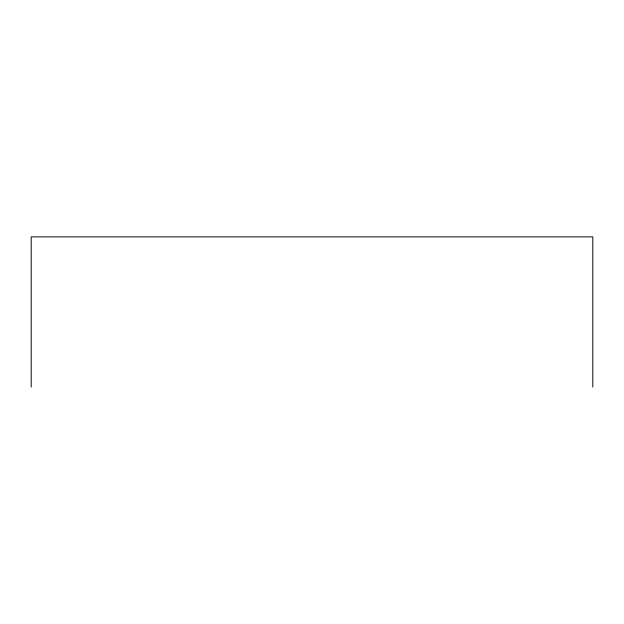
<?xml version="1.0" encoding="UTF-8"?>
<svg xmlns="http://www.w3.org/2000/svg" width="624" height="624" viewBox="0 0 624 624"><rect width="100%" height="100%" fill="white"/><g stroke="black" fill="none" stroke-linecap="round" stroke-linejoin="round"><path stroke-width="0.94" d="M592.8 387.13L592.8 236.87L31.2 236.87L31.2 387.13"/></g></svg>
